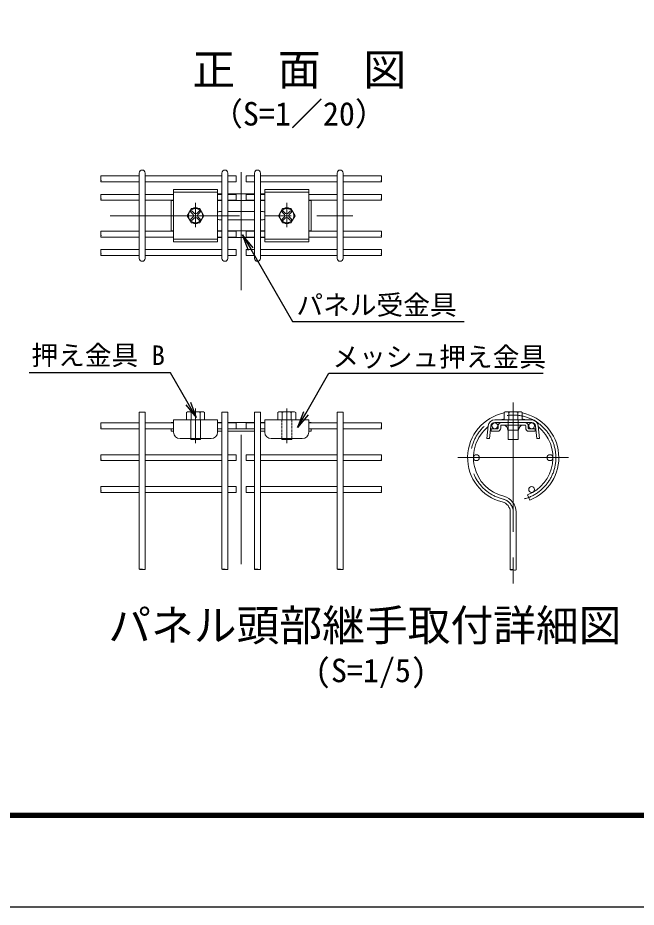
# Model space of a CAD drawing. Units: millimetres, scale not verified, with parts at other scales. Extents: x -4200 to 4200, y -2970 to 2970.
# Drawn here: x -2689 to -1171, y -2970 to -785 of the extents above; entities that cross this region are included whole.
import ezdxf
from ezdxf.enums import TextEntityAlignment as Align

# ---------------------------------------------------------------- set-up
doc = ezdxf.new("R2010")
doc.units = ezdxf.units.MM
doc.header["$LTSCALE"] = 10
doc.linetypes.add('USER1', pattern=[50.8, 31.75, -6.35, 6.35, -6.35])
doc.linetypes.add('USER2', pattern=[0.375, 0.25, -0.125])
for name, color, linetype, lineweight in [('0-0_D-TTL-TXT', 7, 'Continuous', 25), ('0-4_D-STR3', 3, 'Continuous', 13), ('0-5_D-BMK', 2, 'USER1', 13), ('0-7_D-STR2', 7, 'Continuous', 13), ('0-B_D-STR-TXT', 7, 'Continuous', 25), ('0-C_D-TTL', 7, 'Continuous', 25)]:
    doc.layers.add(name, color=color, linetype=linetype, lineweight=lineweight)
doc.styles.add('ＭＳ ゴシック', font='')
doc.styles.get('ＭＳ ゴシック').set_extended_font_data('MS Gothic')

# ---------------------------------------------------------------- blocks, each defined once
blk = doc.blocks.new('MLeader2')
at = {"layer": '0-B_D-STR-TXT'}
blk.add_line((-1976.21, -1760.02), (-2001.98, -1791.32), dxfattribs=at)
for points in [[(-1981.98, -1756.68), (-1925.09, -1658.15), (-1405.86, -1658.15), (-1398.66, -1658.15)], [(-1987.75, -1753.35), (-2001.98, -1791.32), (-1981.98, -1756.68)]]:
    blk.add_lwpolyline(points, dxfattribs=at)
blk = doc.blocks.new('MLeader3')
at = {"layer": '0-B_D-STR-TXT'}
blk.add_line((-2265.09, -1728.83), (-2250.87, -1766.8), dxfattribs=at)
for points in [[(-2270.87, -1732.16), (-2314.17, -1657.15), (-2653.75, -1657.15), (-2660.95, -1657.15)], [(-2276.64, -1735.49), (-2250.87, -1766.8), (-2270.87, -1732.16)]]:
    blk.add_lwpolyline(points, dxfattribs=at)
blk = doc.blocks.new('MLeader4')
at = {"layer": '0-B_D-STR-TXT'}
blk.add_line((-2122.77, -1356.35), (-2137, -1318.37), dxfattribs=at)
for points in [[(-2111.22, -1349.68), (-2137, -1318.37), (-2117, -1353.02)], [(-2117, -1353.02), (-2014.44, -1530.64), (-1600.16, -1530.64), (-1592.96, -1530.64)]]:
    blk.add_lwpolyline(points, dxfattribs=at)

msp = doc.modelspace()

# ---------------------------------------------------------------- linework, layer by layer
at = {"layer": '0-4_D-STR3'}
for p, q in [((-2306.41, -1206.72), (-2306.41, -1335.36)), ((-2306.41, -1206.72), (-2198.41, -1206.72)), ((-2306.41, -1213.04), (-2198.41, -1213.04)), ((-2198.41, -1206.72), (-2198.41, -1335.36)), ((-2187.51, -1217.04), (-2198.41, -1217.04)), ((-2107.7, -1217.04), (-2173.11, -1217.04)), ((-2082.41, -1217.04), (-2093.3, -1217.04)), ((-2082.41, -1206.72), (-2082.41, -1335.36)), ((-2082.41, -1206.72), (-1974.41, -1206.72)), ((-2082.41, -1213.04), (-1974.41, -1213.04)), ((-1974.41, -1206.72), (-1974.41, -1335.36)), ((-2312.41, -1233.04), (-2312.41, -1309.04)), ((-2312.41, -1234.04), (-2306.41, -1234.04)), ((-2198.41, -1234.04), (-2187.51, -1234.04)), ((-2173.11, -1234.04), (-2107.7, -1234.04)), ((-2093.3, -1234.04), (-2082.41, -1234.04)), ((-2028.41, -1299.56), (-2028.41, -1239.55)), ((-1974.41, -1234.04), (-1968.41, -1234.04)), ((-1968.41, -1309.04), (-1968.41, -1233.04)), ((-2262.6, -1253.39), (-2272.79, -1271.04)), ((-2263.72, -1262.56), (-2258.06, -1268.21)), ((-2242.21, -1253.39), (-2262.6, -1253.39)), ((-2260.89, -1259.73), (-2255.23, -1265.39)), ((-2243.92, -1259.73), (-2249.58, -1265.39)), ((-2241.09, -1262.56), (-2246.75, -1268.21)), ((-2242.21, -1253.39), (-2232.02, -1271.04)), ((-2194.41, -1261.04), (-2187.51, -1261.04)), ((-2173.11, -1261.04), (-2107.7, -1261.04)), ((-2093.3, -1261.04), (-2086.41, -1261.04)), ((-2038.6, -1253.39), (-2048.79, -1271.04)), ((-2039.72, -1262.56), (-2034.06, -1268.21)), ((-2018.21, -1253.39), (-2038.6, -1253.39)), ((-2036.89, -1259.73), (-2031.23, -1265.39)), ((-2019.92, -1259.73), (-2025.58, -1265.39)), ((-2017.09, -1262.56), (-2022.75, -1268.21)), ((-2018.21, -1253.39), (-2008.02, -1271.04)), ((-2262.6, -1288.7), (-2272.79, -1271.04)), ((-2263.72, -1279.53), (-2258.06, -1273.87)), ((-2242.21, -1288.7), (-2262.6, -1288.7)), ((-2260.89, -1282.36), (-2255.23, -1276.7)), ((-2243.92, -1282.36), (-2249.58, -1276.7)), ((-2241.09, -1279.53), (-2246.75, -1273.87)), ((-2242.21, -1288.7), (-2232.02, -1271.04)), ((-2194.41, -1281.04), (-2187.51, -1281.04)), ((-2173.11, -1281.04), (-2107.7, -1281.04)), ((-2093.3, -1281.04), (-2086.41, -1281.04)), ((-2038.6, -1288.7), (-2048.79, -1271.04)), ((-2039.72, -1279.53), (-2034.06, -1273.87)), ((-2018.21, -1288.7), (-2038.6, -1288.7)), ((-2036.89, -1282.36), (-2031.23, -1276.7)), ((-2019.92, -1282.36), (-2025.58, -1276.7)), ((-2017.09, -1279.53), (-2022.75, -1273.87)), ((-2018.21, -1288.7), (-2008.02, -1271.04)), ((-2312.41, -1308.04), (-2306.41, -1308.04)), ((-2198.41, -1308.04), (-2187.51, -1308.04)), ((-2173.11, -1308.04), (-2107.7, -1308.04)), ((-2093.3, -1308.04), (-2082.41, -1308.04)), ((-1974.41, -1308.04), (-1968.41, -1308.04)), ((-2306.41, -1329.04), (-2198.41, -1329.04)), ((-2198.41, -1325.04), (-2187.51, -1325.04)), ((-2173.11, -1325.04), (-2107.7, -1325.04)), ((-2093.3, -1325.04), (-2082.41, -1325.04)), ((-2082.41, -1329.04), (-1974.41, -1329.04)), ((-2306.41, -1335.36), (-2198.41, -1335.36)), ((-2082.41, -1335.36), (-1974.41, -1335.36)), ((-2274.43, -1772.86), (-2274.43, -1754.33)), ((-2268.93, -1752.86), (-2235.89, -1752.86)), ((-2263.42, -1772.86), (-2263.42, -1754.33)), ((-2241.39, -1772.86), (-2241.39, -1754.33)), ((-2230.38, -1754.33), (-2230.38, -1772.86)), ((-2050.46, -1772.86), (-2050.46, -1754.33)), ((-2044.95, -1752.86), (-2011.91, -1752.86)), ((-2039.44, -1772.86), (-2039.44, -1754.33)), ((-2017.42, -1772.86), (-2017.42, -1754.33)), ((-2006.41, -1754.33), (-2006.41, -1772.86)), ((-1494.58, -1772.74), (-1494.58, -1754.21)), ((-1489.07, -1752.74), (-1456.03, -1752.74)), ((-1483.56, -1772.74), (-1483.56, -1754.21)), ((-1461.54, -1772.74), (-1461.54, -1754.21)), ((-1450.52, -1754.21), (-1450.52, -1772.74)), ((-2312.41, -1779.26), (-2306.41, -1779.26)), ((-2312.41, -1780.06), (-2312.41, -1779.26)), ((-2306.41, -1772.86), (-2306.41, -1802.86)), ((-2306.41, -1772.86), (-2198.41, -1772.86)), ((-2264.38, -1820.86), (-2264.38, -1772.86)), ((-2240.38, -1820.86), (-2240.38, -1772.86)), ((-2198.41, -1772.86), (-2198.41, -1802.86)), ((-2198.41, -1779.26), (-2187.57, -1779.26)), ((-2173.17, -1779.26), (-2107.63, -1779.26)), ((-2093.17, -1779.26), (-2082.41, -1779.26)), ((-2082.41, -1772.86), (-2082.41, -1802.86)), ((-2082.41, -1772.86), (-1974.41, -1772.86)), ((-1974.41, -1772.86), (-1974.41, -1802.86)), ((-1974.41, -1779.26), (-1968.41, -1779.26)), ((-1968.41, -1779.26), (-1968.41, -1780.06)), ((-1533.76, -1787.13), (-1536.89, -1818.09)), ((-1527.4, -1787.77), (-1530.52, -1818.74)), ((-1517.85, -1772.74), (-1427.2, -1772.74)), ((-1517.85, -1779.14), (-1427.2, -1779.14)), ((-1509.52, -1787.14), (-1509.52, -1792.74)), ((-1503.12, -1787.14), (-1503.12, -1792.74)), ((-1501.52, -1785.54), (-1443.52, -1785.54)), ((-1484.52, -1820.74), (-1484.52, -1772.74)), ((-1460.52, -1820.74), (-1460.52, -1772.74)), ((-1441.92, -1787.14), (-1441.92, -1792.74)), ((-1435.52, -1787.14), (-1435.52, -1792.74)), ((-1411.28, -1787.13), (-1408.16, -1818.09)), ((-2312.41, -1794.46), (-2306.41, -1794.46)), ((-2312.41, -1800.86), (-2312.41, -1794.46)), ((-2312.41, -1800.86), (-2306.41, -1800.86)), ((-2187.57, -1794.46), (-2198.41, -1794.46)), ((-2198.41, -1800.86), (-2187.57, -1800.86)), ((-2173.17, -1794.46), (-2107.57, -1794.46)), ((-2173.17, -1800.86), (-2107.57, -1800.86)), ((-2082.41, -1794.46), (-2093.17, -1794.46)), ((-2093.17, -1800.86), (-2082.41, -1800.86)), ((-1974.41, -1794.46), (-1968.41, -1794.46)), ((-1974.41, -1800.86), (-1968.41, -1800.86)), ((-1968.41, -1794.46), (-1968.41, -1800.86)), ((-1526.52, -1794.34), (-1511.12, -1794.34)), ((-1526.52, -1794.34), (-1526.52, -1800.74)), ((-1526.52, -1800.74), (-1511.12, -1800.74)), ((-1485.72, -1797.93), (-1459.32, -1797.93)), ((-1433.92, -1794.34), (-1418.52, -1794.34)), ((-1433.92, -1800.74), (-1418.52, -1800.74)), ((-1418.52, -1794.34), (-1418.52, -1800.74)), ((-2290.41, -1818.86), (-2214.41, -1818.86)), ((-2264.38, -1820.86), (-2240.38, -1820.86)), ((-2066.41, -1818.86), (-1990.41, -1818.86)), ((-2040.41, -1820.86), (-2016.4, -1820.86)), ((-2040.4, -1820.86), (-2040.4, -1818.86)), ((-2016.4, -1820.86), (-2016.4, -1818.86)), ((-1536.89, -1818.09), (-1530.52, -1818.74)), ((-1484.52, -1820.74), (-1460.52, -1820.74))]:
    msp.add_line(p, q, dxfattribs=at)
at = {"layer": '0-4_D-STR3', "linetype": 'USER2'}
for p, q in [((-2040.41, -1818.86), (-2040.41, -1772.86)), ((-2016.41, -1818.86), (-2016.41, -1772.86))]:
    msp.add_line(p, q, dxfattribs=at)
at = {"layer": '0-4_D-STR3'}
msp.add_lwpolyline([(-1417.65, -1787.77), (-1414.52, -1818.74), (-1408.16, -1818.09)], dxfattribs=at)
for centre in [(-2252.41, -1271.04), (-2028.41, -1271.04)]:
    msp.add_circle(centre, 17.66, dxfattribs=at)
for centre, radius, start, end in [((-2262.31, -1261.14), 2, 44.99953, 224.99952), ((-2252.41, -1266.04), 15, 57.53826, 122.46174), ((-2252.41, -1262.56), 4, 225.00001, 314.99999), ((-2242.51, -1261.14), 2, 315, 135), ((-2194.41, -1271.04), 10, 90, 113.57818), ((-2086.41, -1271.04), 10, 66.42182, 90), ((-2038.31, -1261.14), 2, 44.99953, 224.99952), ((-2028.41, -1266.04), 15, 57.53826, 122.46174), ((-2028.41, -1262.56), 4, 225.00001, 314.99999), ((-2018.51, -1261.14), 2, 315, 135), ((-2262.31, -1280.94), 2, 135, 314.99998), ((-2252.41, -1276.04), 15, 237.53826, 302.46174), ((-2260.89, -1271.04), 4, 314.99999, 45), ((-2252.41, -1279.53), 4, 45, 135), ((-2243.92, -1271.04), 4, 135, 225.00001), ((-2242.51, -1280.94), 2, 225.00001, 44.99999), ((-2194.41, -1271.04), 10, 246.42182, 270), ((-2086.41, -1271.04), 10, 270, 293.57818), ((-2038.31, -1280.94), 2, 135, 314.99998), ((-2028.41, -1276.04), 15, 237.53826, 302.46174), ((-2036.89, -1271.04), 4, 314.99999, 45), ((-2028.41, -1279.53), 4, 45, 135), ((-2019.92, -1271.04), 4, 135, 225.00001), ((-2018.51, -1280.94), 2, 225.00001, 44.99999), ((-2268.93, -1763.87), 11.01, 60, 120), ((-2252.41, -1794.69), 41.84, 74.73852, 105.26148), ((-2235.89, -1763.87), 11.01, 60, 120), ((-2044.95, -1763.87), 11.01, 60, 120), ((-2028.43, -1794.69), 41.84, 74.73852, 105.26148), ((-2011.91, -1763.87), 11.01, 60, 120), ((-1489.07, -1763.75), 11.01, 60, 120), ((-1472.55, -1794.57), 41.84, 74.73852, 105.26148), ((-1456.03, -1763.75), 11.01, 60, 120), ((-1517.85, -1788.74), 16, 90, 174.23211), ((-1517.85, -1788.74), 9.6, 90, 174.23211), ((-1501.52, -1787.14), 8, 90, 180), ((-1501.52, -1787.14), 1.6, 90, 180), ((-1498.52, -1797.93), 12.8, 0, 75.52068), ((-1446.52, -1797.93), 12.8, 104.47932, 180), ((-1443.52, -1787.14), 8, 0, 90), ((-1443.52, -1787.14), 1.6, 0, 90), ((-1427.2, -1788.74), 16, 5.76789, 90), ((-1427.2, -1788.74), 9.6, 5.76789, 90), ((-2290.41, -1802.86), 16, 180, 270), ((-2214.41, -1802.86), 16, 270, 0), ((-2066.41, -1802.86), 16, 180, 270), ((-1990.41, -1802.86), 16, 270, 0), ((-1511.12, -1792.74), 1.6, 270, 0), ((-1511.12, -1792.74), 8, 270, 0), ((-1433.92, -1792.74), 8, 180, 270), ((-1433.92, -1792.74), 1.6, 180, 270)]:
    msp.add_arc(centre, radius, start, end, dxfattribs=at)
at = {"layer": '0-5_D-BMK'}
for p, q in [((-2140.41, -1453.93), (-2140.41, -1164.28)), ((-2252.41, -1299.56), (-2252.41, -1239.55)), ((-2462.25, -1271.04), (-1866.04, -1271.04)), ((-2252.38, -1829.61), (-2252.38, -1744.59)), ((-2028.41, -1829.61), (-2028.41, -1744.59)), ((-1472.52, -1729.95), (-1472.52, -2186.31)), ((-2140.4, -2127.28), (-2140.41, -1767.7)), ((-1336.92, -1865.55), (-1608.12, -1865.55))]:
    msp.add_line(p, q, dxfattribs=at)
for centre, radius, start, end in [((-1472.52, -1865.55), 104.8, 284.7, 256.20952), ((-1505.32, -1999.18), 32.8, 0, 76.20952)]:
    msp.add_arc(centre, radius, start, end, dxfattribs=at)
at = {"layer": '0-7_D-STR2'}
for p, q in [((-2484.92, -1173.44), (-2390.58, -1173.44)), ((-2390.58, -1375.84), (-2390.58, -1166.24)), ((-2376.18, -1375.84), (-2376.18, -1166.24)), ((-2376.18, -1173.44), (-2187.51, -1173.44)), ((-2187.51, -1375.84), (-2187.51, -1166.24)), ((-2173.11, -1375.84), (-2173.11, -1166.24)), ((-2173.11, -1173.44), (-2152.41, -1173.44)), ((-2107.7, -1173.44), (-2128.4, -1173.44)), ((-2107.7, -1375.84), (-2107.7, -1166.24)), ((-2093.3, -1375.84), (-2093.3, -1166.24)), ((-1904.63, -1173.44), (-2093.3, -1173.44)), ((-1904.63, -1375.84), (-1904.63, -1166.24)), ((-1890.23, -1375.84), (-1890.23, -1166.24)), ((-1795.89, -1173.44), (-1890.23, -1173.44)), ((-2484.92, -1187.84), (-2390.58, -1187.84)), ((-2376.18, -1187.84), (-2187.51, -1187.84)), ((-1904.63, -1187.84), (-2093.3, -1187.84)), ((-1795.89, -1187.84), (-1890.23, -1187.84)), ((-2484.92, -1218.64), (-2390.58, -1218.64)), ((-2376.18, -1218.64), (-2306.41, -1218.64)), ((-2198.41, -1218.64), (-2187.51, -1218.64)), ((-2173.11, -1218.64), (-2152.41, -1218.64)), ((-2152.41, -1233.04), (-2152.41, -1218.64)), ((-2128.4, -1233.04), (-2128.4, -1218.64)), ((-2107.7, -1218.64), (-2128.4, -1218.64)), ((-2082.41, -1218.64), (-2093.3, -1218.64)), ((-1904.63, -1218.64), (-1974.41, -1218.64)), ((-1795.89, -1218.64), (-1890.23, -1218.64)), ((-2484.92, -1233.04), (-2390.58, -1233.04)), ((-2376.18, -1233.04), (-2306.41, -1233.04)), ((-2198.41, -1233.04), (-2187.51, -1233.04)), ((-2173.11, -1233.04), (-2152.41, -1233.04)), ((-2107.7, -1233.04), (-2128.4, -1233.04)), ((-2082.41, -1233.04), (-2093.3, -1233.04)), ((-1904.63, -1233.04), (-1974.41, -1233.04)), ((-1795.89, -1233.04), (-1890.23, -1233.04)), ((-2484.92, -1309.04), (-2390.58, -1309.04)), ((-2376.18, -1309.04), (-2306.41, -1309.04)), ((-2198.41, -1309.04), (-2187.51, -1309.04)), ((-2173.11, -1309.04), (-2152.41, -1309.04)), ((-2152.41, -1323.44), (-2152.41, -1309.04)), ((-2107.7, -1309.04), (-2128.4, -1309.04)), ((-2128.4, -1323.44), (-2128.4, -1309.04)), ((-2082.41, -1309.04), (-2093.3, -1309.04)), ((-1904.63, -1309.04), (-1974.41, -1309.04)), ((-1795.89, -1309.04), (-1890.23, -1309.04)), ((-2484.92, -1323.44), (-2390.58, -1323.44)), ((-2376.18, -1323.44), (-2306.41, -1323.44)), ((-2198.41, -1323.44), (-2187.51, -1323.44)), ((-2173.11, -1323.44), (-2152.41, -1323.44)), ((-2107.7, -1323.44), (-2128.4, -1323.44)), ((-2082.41, -1323.44), (-2093.3, -1323.44)), ((-1904.63, -1323.44), (-1974.41, -1323.44)), ((-1795.89, -1323.44), (-1890.23, -1323.44)), ((-2484.92, -1354.24), (-2390.58, -1354.24)), ((-2376.18, -1354.24), (-2187.51, -1354.24)), ((-2173.11, -1354.24), (-2152.41, -1354.24)), ((-2152.41, -1368.64), (-2152.41, -1354.24)), ((-2128.4, -1368.64), (-2128.4, -1354.24)), ((-2107.7, -1354.24), (-2128.4, -1354.24)), ((-1904.63, -1354.24), (-2093.3, -1354.24)), ((-1795.89, -1354.24), (-1890.23, -1354.24)), ((-2484.92, -1368.64), (-2390.58, -1368.64)), ((-2376.18, -1368.64), (-2187.51, -1368.64)), ((-2173.11, -1368.64), (-2152.41, -1368.64)), ((-2107.7, -1368.64), (-2128.4, -1368.64)), ((-1904.63, -1368.64), (-2093.3, -1368.64)), ((-1795.89, -1368.64), (-1890.23, -1368.64)), ((-2376.25, -1753.55), (-2390.65, -1753.55)), ((-2390.65, -1753.55), (-2390.65, -2139.84)), ((-2376.25, -1753.55), (-2376.25, -2139.84)), ((-2173.17, -1753.55), (-2187.57, -1753.55)), ((-2187.57, -1753.55), (-2187.57, -2139.84)), ((-2173.17, -1753.55), (-2173.17, -2139.84)), ((-2093.17, -1753.55), (-2107.57, -1753.55)), ((-2107.57, -1753.55), (-2107.57, -2139.84)), ((-2093.17, -1753.55), (-2093.17, -2139.84)), ((-1890.1, -1753.55), (-1904.5, -1753.55)), ((-1904.5, -1753.55), (-1904.5, -2139.84)), ((-1890.1, -1753.55), (-1890.1, -2139.84)), ((-2390.65, -1780.06), (-2484.92, -1780.06)), ((-2306.41, -1780.06), (-2376.25, -1780.06)), ((-2187.57, -1780.06), (-2198.41, -1780.06)), ((-2152.37, -1780.06), (-2173.17, -1780.06)), ((-2152.37, -1780.06), (-2152.37, -1794.46)), ((-2128.43, -1780.06), (-2107.63, -1780.06)), ((-2082.41, -1780.06), (-2093.17, -1780.06)), ((-1904.5, -1780.06), (-1974.41, -1780.06)), ((-1795.76, -1780.06), (-1890.1, -1780.06)), ((-2390.65, -1794.46), (-2484.92, -1794.46)), ((-2312.41, -1794.46), (-2376.25, -1794.46)), ((-2152.37, -1794.46), (-2173.17, -1794.46)), ((-1904.5, -1794.46), (-1968.41, -1794.46)), ((-1795.76, -1794.46), (-1890.1, -1794.46)), ((-2390.65, -1858.35), (-2484.92, -1858.35)), ((-2390.65, -1872.75), (-2484.92, -1872.75)), ((-2187.57, -1858.35), (-2376.25, -1858.35)), ((-2187.57, -1872.75), (-2376.25, -1872.75)), ((-2152.37, -1858.35), (-2173.17, -1858.35)), ((-2152.37, -1872.75), (-2173.17, -1872.75)), ((-2152.37, -1858.35), (-2152.37, -1872.75)), ((-2128.43, -1858.35), (-2107.63, -1858.35)), ((-1904.5, -1858.35), (-2093.17, -1858.35)), ((-1904.5, -1872.75), (-2093.17, -1872.75)), ((-1795.76, -1858.35), (-1890.1, -1858.35)), ((-1795.76, -1872.75), (-1890.1, -1872.75)), ((-2390.65, -1936.63), (-2484.92, -1936.63)), ((-2187.57, -1936.63), (-2376.25, -1936.63)), ((-2152.37, -1936.63), (-2173.17, -1936.63)), ((-2152.37, -1936.63), (-2152.37, -1951.03)), ((-2128.43, -1936.63), (-2107.63, -1936.63)), ((-2128.43, -1936.63), (-2128.43, -1951.03)), ((-1904.5, -1936.63), (-2093.17, -1936.63)), ((-1795.76, -1936.63), (-1890.1, -1936.63)), ((-2390.65, -1951.03), (-2484.92, -1951.03)), ((-2187.57, -1951.03), (-2376.25, -1951.03)), ((-2152.37, -1951.03), (-2173.17, -1951.03)), ((-2128.43, -1951.03), (-2107.63, -1951.03)), ((-1904.5, -1951.03), (-2093.17, -1951.03)), ((-1795.76, -1951.03), (-1890.1, -1951.03)), ((-1437.15, -1956.51), (-1431.93, -1969.93)), ((-1479.72, -1999.18), (-1479.72, -2140.89)), ((-1465.32, -1999.18), (-1465.32, -2140.96))]:
    msp.add_line(p, q, dxfattribs=at)
for points in [[(-2173.11, -1187.84), (-2152.41, -1187.84), (-2152.41, -1173.44)], [(-2107.7, -1187.84), (-2128.4, -1187.84), (-2128.4, -1173.44)], [(-2128.43, -1780.06), (-2128.43, -1794.46), (-2107.63, -1794.46)], [(-2128.43, -1858.35), (-2128.43, -1872.75), (-2107.63, -1872.75)]]:
    msp.add_lwpolyline(points, dxfattribs=at)
for centre in [(-1517.72, -1787.26), (-1427.32, -1787.26), (-1562.92, -1865.55), (-1382.12, -1865.55), (-1427.32, -1943.83)]:
    msp.add_circle(centre, 7.2, dxfattribs=at)
for centre, radius, start, end in [((-2383.38, -1166.24), 7.2, 0, 180), ((-2180.31, -1166.24), 7.2, 0, 180), ((-2100.5, -1166.24), 7.2, 0, 180), ((-1897.43, -1166.24), 7.2, 0, 180), ((-2383.38, -1375.84), 7.2, 180, 0), ((-2180.31, -1375.84), 7.2, 180, 0), ((-2100.5, -1375.84), 7.2, 180, 0), ((-1897.43, -1375.84), 7.2, 180, 0), ((-1472.52, -1865.55), 112, 101.35516, 256.20952), ((-1472.52, -1865.55), 112, 291.25, 78.67181), ((-1472.52, -1865.55), 97.6, 129.43822, 256.20952), ((-1472.52, -1865.55), 97.6, 117.71481, 123.37821), ((-1472.52, -1865.55), 97.6, 103.05813, 108.02633), ((-1472.52, -1865.55), 97.6, 71.97367, 76.97302), ((-1472.52, -1865.55), 97.6, 291.25, 50.56178), ((-1472.52, -1865.55), 97.6, 56.62179, 62.28519), ((-1505.32, -1999.18), 40, 0, 76.20952), ((-1505.32, -1999.18), 25.6, 0, 76.20952)]:
    msp.add_arc(centre, radius, start, end, dxfattribs=at)
for centre, major_axis, ratio, start_param, end_param in [((-2484.92, -1177.04), (0, -3.6), 0.114898, 3.1414937, 6.283185), ((-1795.89, -1177.04), (0, -3.6), 0.114898, 0.0000003, 3.1416916), ((-2484.92, -1222.24), (0, -3.6), 0.114898, 3.1414937, 6.283185), ((-1795.89, -1222.24), (0, -3.6), 0.114898, 0.0000003, 3.1416916), ((-2484.92, -1312.64), (0, -3.6), 0.114898, 3.1414937, 6.283185), ((-1795.89, -1312.64), (0, -3.6), 0.114898, 0.0000003, 3.1416916), ((-2484.92, -1357.84), (0, -3.6), 0.114898, 3.1414937, 6.283185), ((-1795.89, -1357.84), (0, -3.6), 0.114898, 0.0000003, 3.1416916), ((-2484.92, -1783.66), (0, -3.6), 0.114898, 3.1414937, 6.283185), ((-1795.89, -1783.66), (0, -3.6), 0.114898, 0.0000003, 3.1416916), ((-2484.92, -1861.95), (0, -3.6), 0.114898, 3.1414937, 6.283185), ((-1795.89, -1861.95), (0, -3.6), 0.114898, 0.0000003, 3.1416916), ((-2484.92, -1940.23), (0, -3.6), 0.114898, 3.1414937, 6.283185), ((-1795.89, -1940.23), (0, -3.6), 0.114898, 0.0000003, 3.1416916), ((-2379.85, -2139.83), (-3.6, 0), 0.114898, 0.0000003, 3.1416916), ((-2176.77, -2139.83), (-3.6, 0), 0.114898, 0.0000003, 3.1416916), ((-2096.77, -2139.83), (-3.6, 0), 0.114898, 0.0000003, 3.1416916), ((-1893.7, -2139.83), (-3.6, 0), 0.114898, 0.0000003, 3.1416916), ((-1468.91, -2140.89), (3.6, 0), 0.246642, 3.1415927, 6.2053633)]:
    msp.add_ellipse(centre, major_axis=major_axis, ratio=ratio, start_param=start_param, end_param=end_param, dxfattribs=at)
for centre, major_axis, ratio in [((-2484.92, -1184.24), (0, -3.6), 0.114898), ((-1795.89, -1184.24), (0, 3.6), 0.114898), ((-2484.92, -1229.44), (0, -3.6), 0.114898), ((-1795.89, -1229.44), (0, 3.6), 0.114898), ((-2484.92, -1319.84), (0, -3.6), 0.114898), ((-1795.89, -1319.84), (0, 3.6), 0.114898), ((-2484.92, -1365.04), (0, -3.6), 0.114898), ((-1795.89, -1365.04), (0, 3.6), 0.114898), ((-2484.92, -1790.86), (0, -3.6), 0.114898), ((-1795.89, -1790.86), (0, 3.6), 0.114898), ((-2484.92, -1869.15), (0, -3.6), 0.114898), ((-1795.89, -1869.15), (0, 3.6), 0.114898), ((-2484.92, -1947.44), (0, -3.6), 0.114898), ((-1795.89, -1947.44), (0, 3.6), 0.114898), ((-2387.05, -2139.83), (-3.6, 0), 0.114898), ((-2183.97, -2139.83), (-3.6, 0), 0.114898), ((-2103.97, -2139.83), (-3.6, 0), 0.114898), ((-1900.9, -2139.83), (-3.6, 0), 0.114898), ((-1476.11, -2140.89), (3.6, 0), 0.246642)]:
    msp.add_ellipse(centre, major_axis=major_axis, ratio=ratio, dxfattribs=at)
at = {"layer": '0-C_D-TTL', "color": 2}
msp.add_lwpolyline([(-4200, 2970), (4200, 2970), (4200, -2970), (-4200, -2970)], close=True, dxfattribs=at)
at = {"layer": '0-C_D-TTL'}
for points in [[(-3930, 2750), (3930, 2750), (3930, -2750), (-3930, -2750)], [(-3927.5, 2747.5), (3927.5, 2747.5), (3927.5, -2747.5), (-3927.5, -2747.5)], [(-3925, 2745), (3925, 2745), (3925, -2745), (-3925, -2745)], [(-3922.5, 2742.5), (3922.5, 2742.5), (3922.5, -2742.5), (-3922.5, -2742.5)], [(-3920, 2740), (3920, 2740), (3920, -2740), (-3920, -2740)]]:
    msp.add_lwpolyline(points, close=True, dxfattribs=at)

# ---------------------------------------------------------------- block references
at = {"layer": '0-B_D-STR-TXT'}
for name in ['MLeader4', 'MLeader3', 'MLeader2']:
    msp.add_blockref(name, (0, 0), dxfattribs=at)

# ---------------------------------------------------------------- texts
at = {"layer": '0-0_D-TTL-TXT', "style": 'ＭＳ ゴシック'}
for s, height, p in [('正\u3000面\u3000図', 76.98, (-2260.35, -973.68)), ('（S=1／20）', 57.7, (-2214.87, -1066.87)), ('パネル頭部継手取付詳細図', 76.98, (-2466.73, -2339.03)), ('(S=1/5)', 57.7, (-1959.12, -2434.47))]:
    msp.add_text(s, height=height, dxfattribs=at).set_placement(p, align=Align.BOTTOM_LEFT)
at = {"layer": '0-B_D-STR-TXT', "style": 'ＭＳ ゴシック'}
for s, p in [('パネル受金具', (-2004.86, -1528.89)), ('押え金具 B', (-2655.45, -1652.44)), ('メッシュ押え金具', (-1916.5, -1656.34))]:
    msp.add_text(s, height=48.09, dxfattribs=at).set_placement(p, align=Align.BOTTOM_LEFT)

doc.saveas('drawing.dxf')
